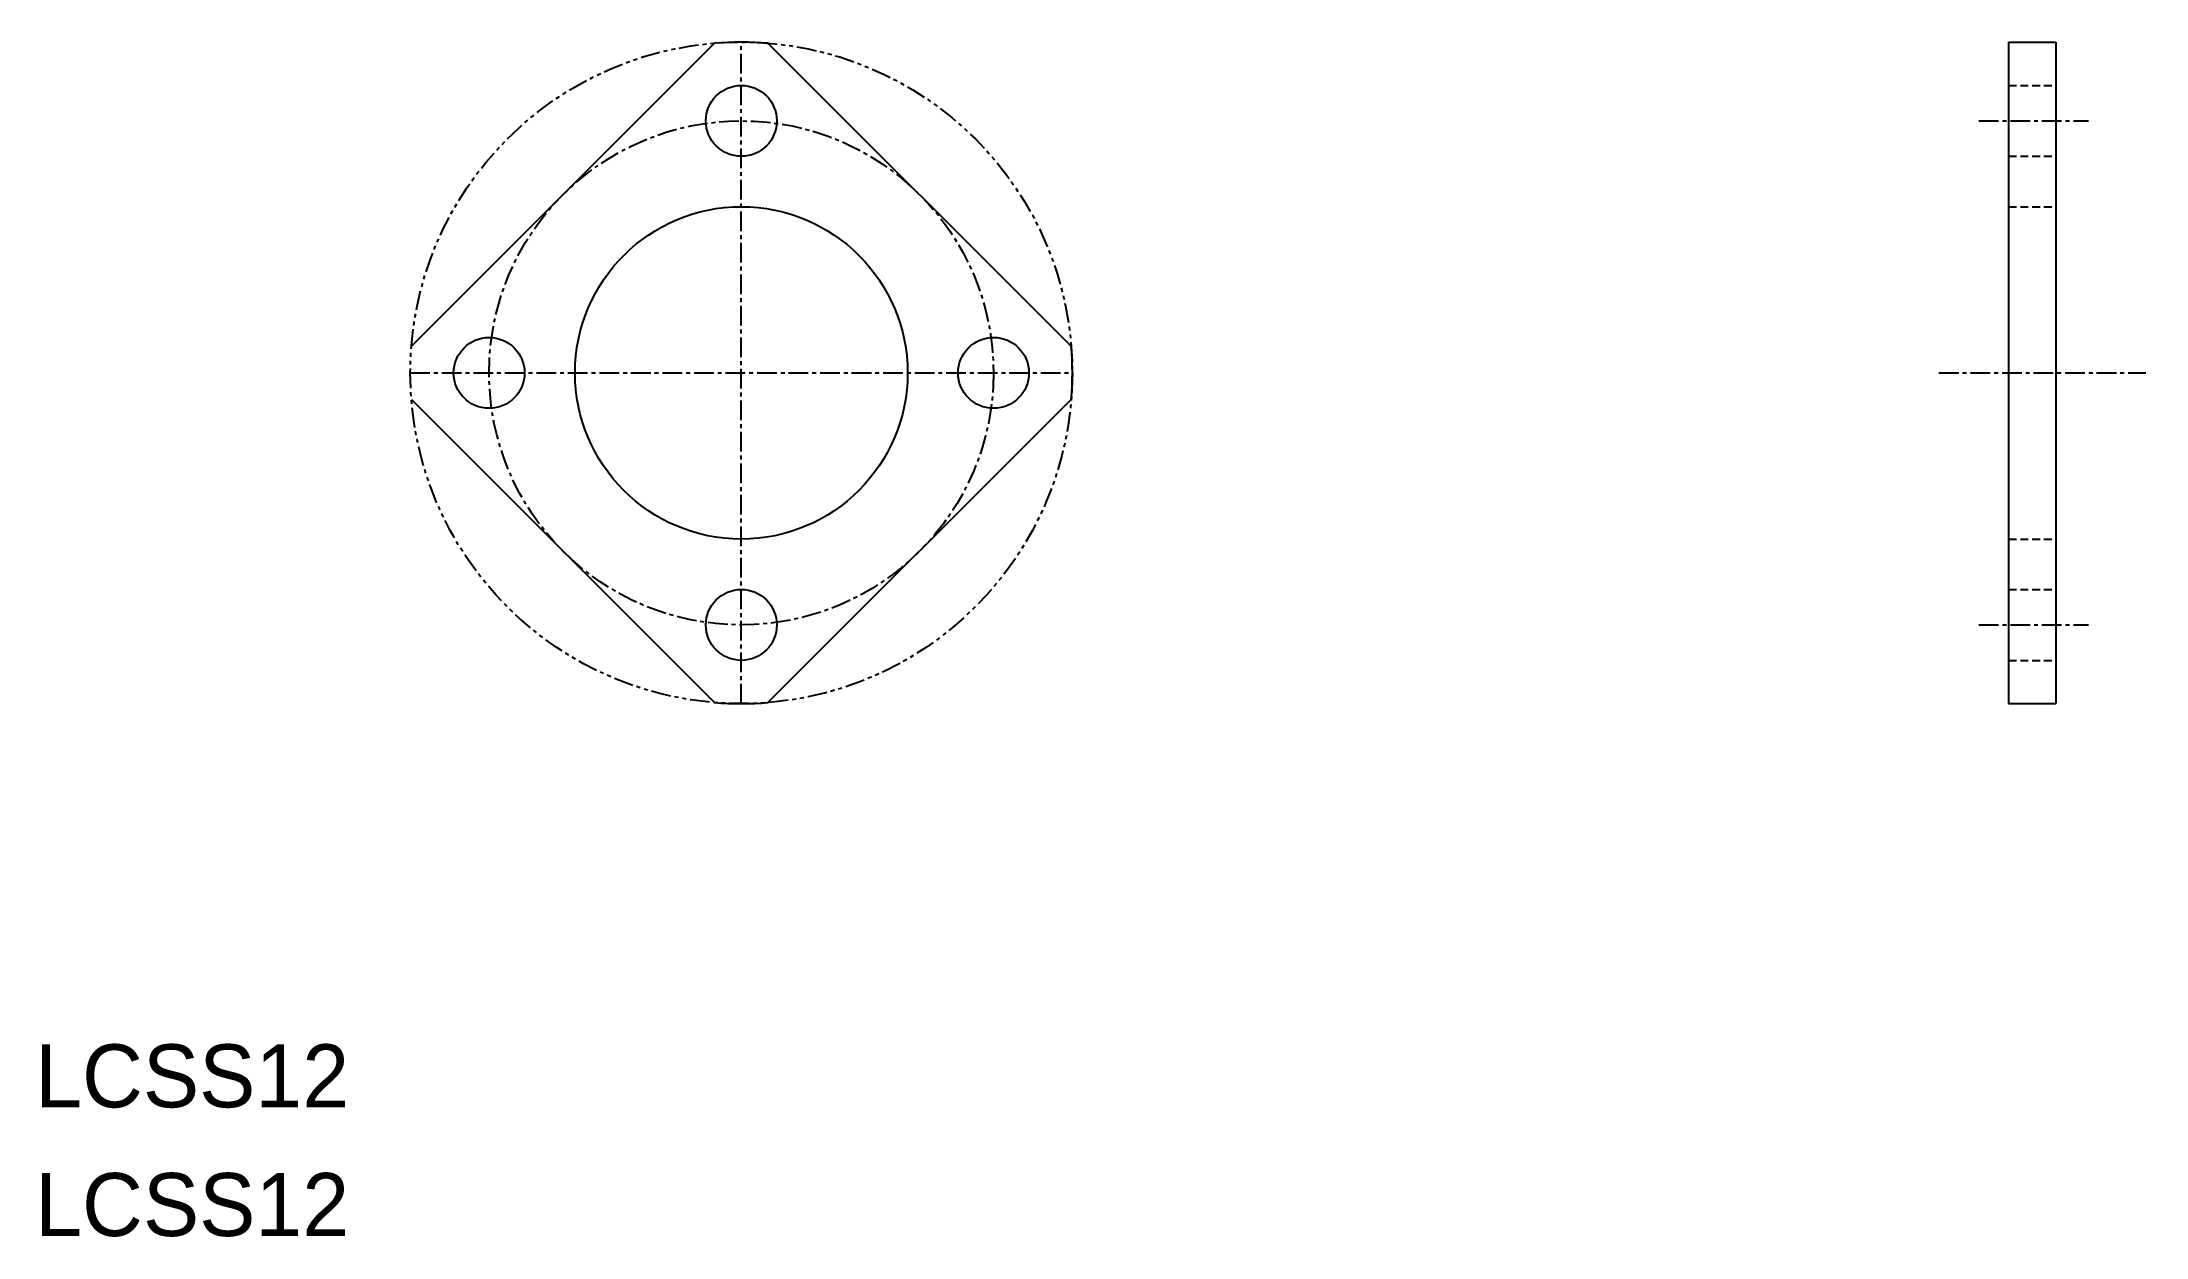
# Model space of a CAD drawing. Extents: x 90 to 224, y 17 to 93.
import ezdxf

# ---------------------------------------------------------------- set-up
doc = ezdxf.new("R2010")
doc.units = 0
for name, pattern in [('CENTER', [2, 1.25, -0.25, 0.25, -0.25]), ('DASHED', [0.75, 0.5, -0.25]), ('PHANTOM', [2.5, 1.25, -0.25, 0.25, -0.25, 0.25, -0.25])]:
    doc.linetypes.add(name, pattern=pattern)
doc.layers.get('0').update_dxf_attribs({"linetype": 'CONTINUOUS'})
doc.layers.add('CENTER', color=1, linetype='CENTER')

msp = doc.modelspace()

# ---------------------------------------------------------------- linework, layer by layer
at = {"color": 7, "linetype": 'CONTINUOUS'}
for p, q in [((113.64, 73.89), (132.87, 93.13)), ((136.26, 93.13), (155.5, 73.89)), ((214.96, 93.19), (217.96, 93.19)), ((214.96, 93.19), (214.96, 51.19)), ((217.96, 93.19), (217.96, 51.19)), ((113.64, 70.5), (132.87, 51.26)), ((136.26, 51.26), (155.5, 70.5)), ((214.96, 51.19), (217.96, 51.19))]:
    msp.add_line(p, q, dxfattribs=at)
at = {"color": 3, "linetype": 'DASHED'}
for p, q in [((214.96, 90.44), (217.96, 90.44)), ((214.96, 85.94), (217.96, 85.94)), ((214.96, 82.74), (217.96, 82.74)), ((214.96, 61.64), (217.96, 61.64)), ((214.96, 58.44), (217.96, 58.44)), ((214.96, 53.94), (217.96, 53.94))]:
    msp.add_line(p, q, dxfattribs=at)
at = {"color": 3, "linetype": 'PHANTOM'}
msp.add_circle((134.57, 72.19), 21, dxfattribs=at)
at = {"color": 7, "linetype": 'CONTINUOUS'}
for centre, radius in [((134.57, 88.19), 2.25), ((134.57, 72.19), 10.55), ((118.57, 72.19), 2.25), ((150.57, 72.19), 2.25), ((134.57, 56.19), 2.25)]:
    msp.add_circle(centre, radius, dxfattribs=at)
for start, end in [(85.3676, 94.6324), (355.3676, 4.6324), (265.3676, 274.6324)]:
    msp.add_arc((134.57, 72.19), 21, start, end, dxfattribs=at)
at = {"layer": 'CENTER', "color": 1, "linetype": 'CENTER'}
for p, q in [((134.57, 51.19), (134.57, 93.19)), ((213.08, 88.19), (220.04, 88.19)), ((113.57, 72.19), (155.57, 72.19)), ((210.55, 72.19), (223.68, 72.19)), ((213.08, 56.19), (220.04, 56.19))]:
    msp.add_line(p, q, dxfattribs=at)
msp.add_circle((134.57, 72.19), 16, dxfattribs=at)

# ---------------------------------------------------------------- texts
at = {"color": 7, "linetype": 'CONTINUOUS'}
for p in [(89.77, 25.56), (89.77, 17.39)]:
    msp.add_text('LCSS12', height=4, dxfattribs=at).set_placement(p)

doc.saveas('drawing.dxf')
